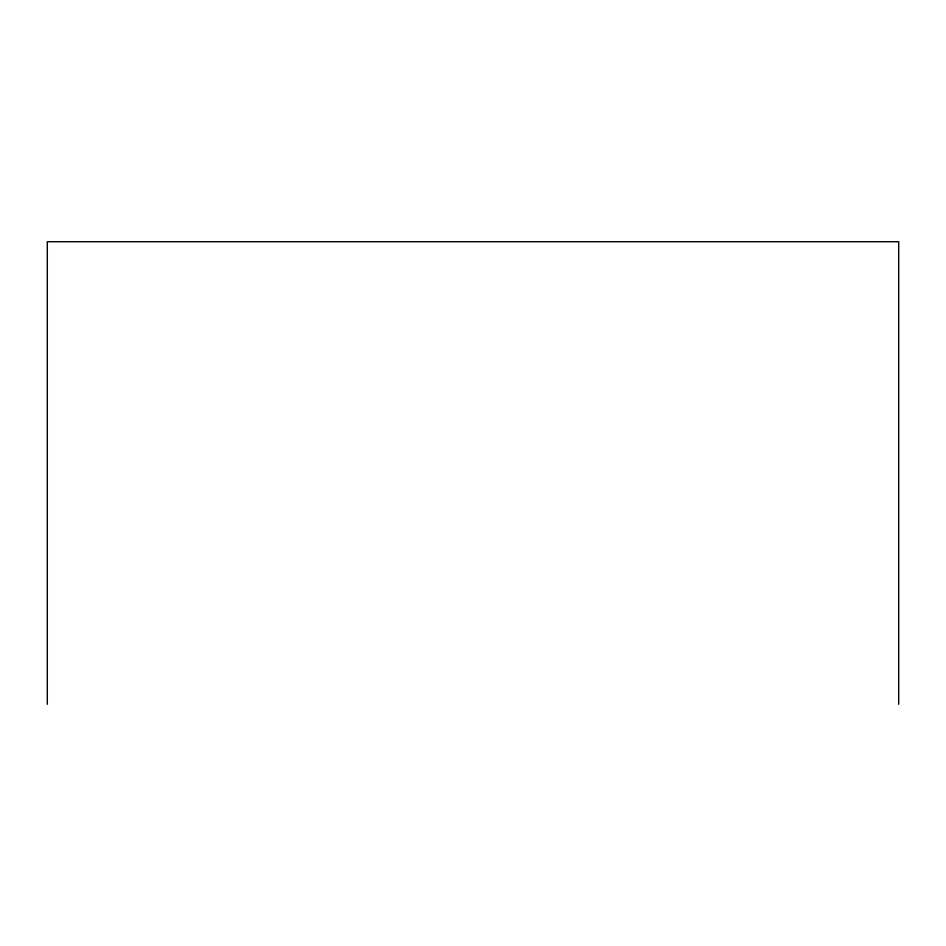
<?xml version="1.0" encoding="UTF-8"?>
<svg xmlns="http://www.w3.org/2000/svg" width="946" height="946" viewBox="0 0 946 946"><rect width="100%" height="100%" fill="white"/><g stroke="black" fill="none" stroke-linecap="round" stroke-linejoin="round"><path stroke-width="1.42" d="M898.7 704.297L898.7 241.703L47.3 241.703L47.3 704.297"/></g></svg>
